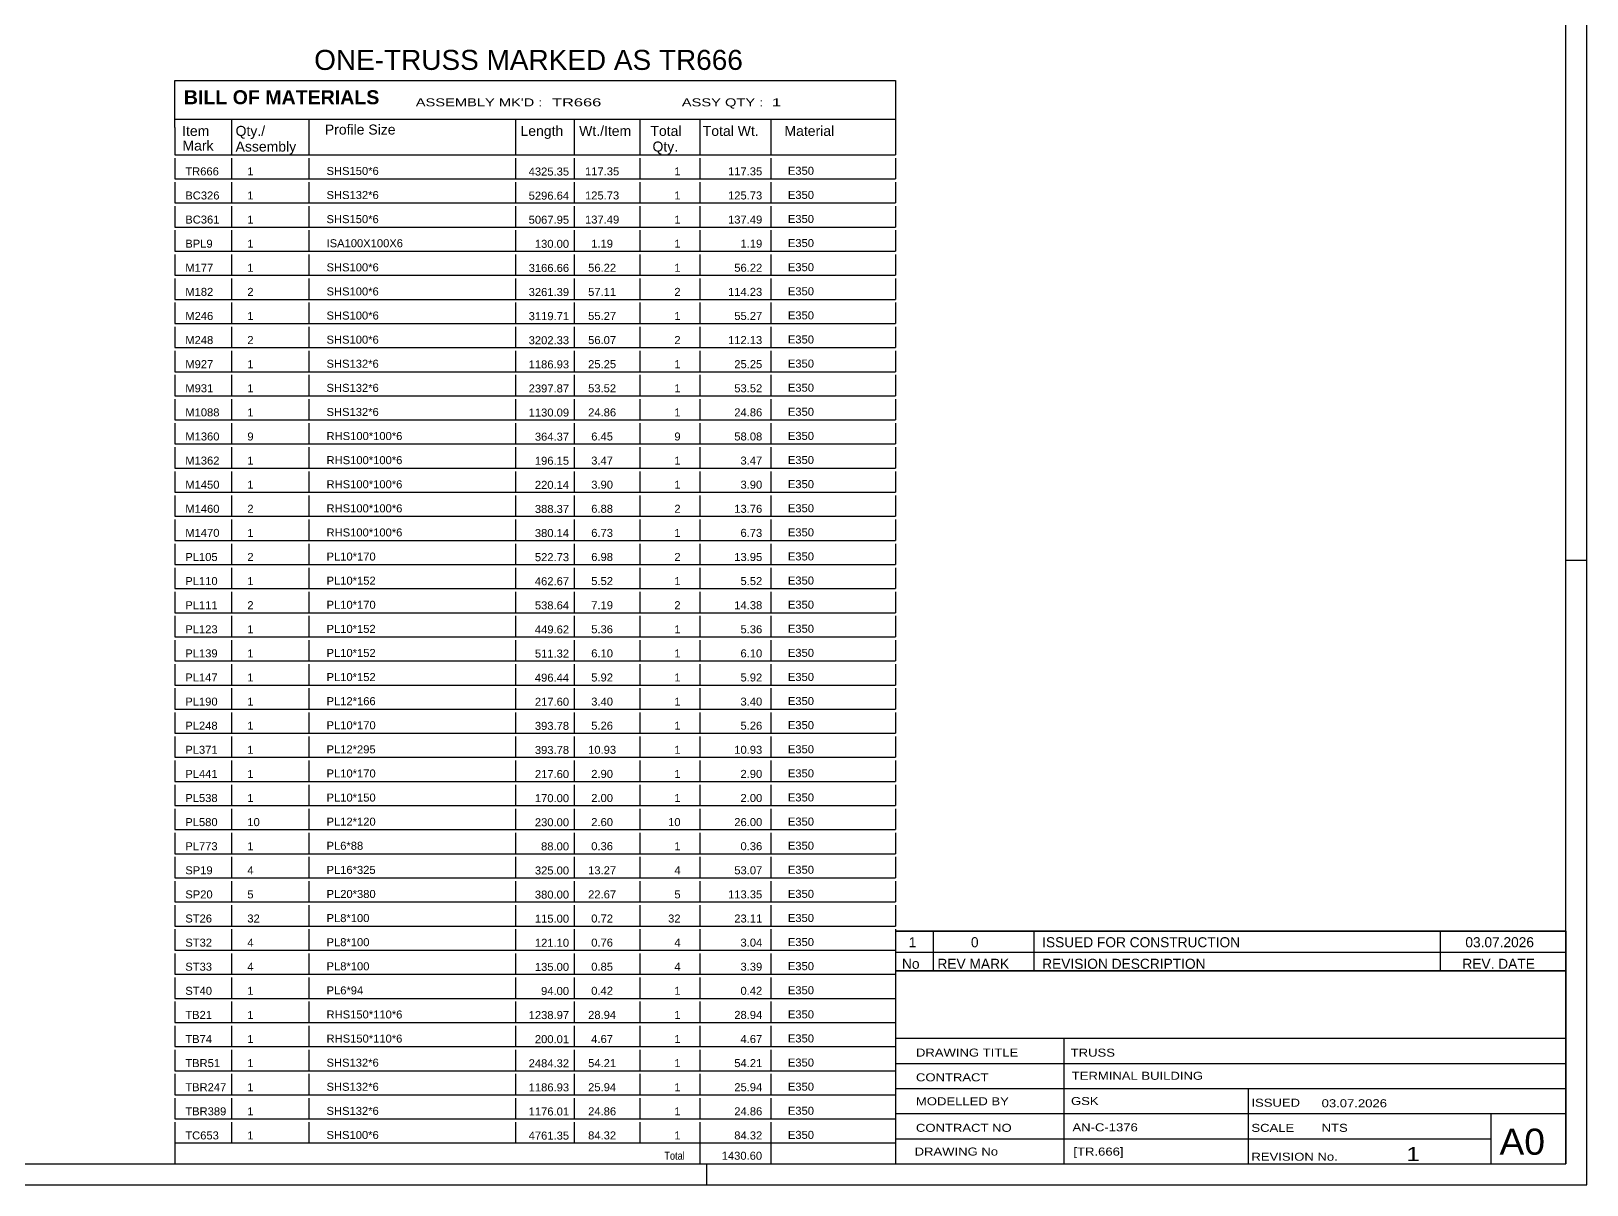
# Model space of a CAD drawing. Header units: millimetres. Extents: x -563 to 626, y -882 to -41.
# Drawn here: x 254.9 to 626.2, y -881.5 to -606.3 of the extents above; entities that cross this region are included whole.
import ezdxf

# ---------------------------------------------------------------- set-up
doc = ezdxf.new("R2010")
doc.units = ezdxf.units.MM
doc.styles.add('Arial', font='ARIAL.TTF', dxfattribs={"height": 0.2})
doc.styles.add('Arial Bold', font='ARIALBD.TTF', dxfattribs={"height": 0.2})
doc.styles.add('Arial Narrow', font='ARIALN.TTF', dxfattribs={"height": 0.2})

# ---------------------------------------------------------------- blocks, each defined once
blk = doc.blocks.new('Unknown-761534688-1134')
at = {"color": 5, "linetype": 'Continuous'}
for p, q in [((626.16, -881.53), (626.16, -40.53)), ((621.16, -876.53), (621.16, -45.53)), ((626.16, -732.53), (621.16, -732.53)), ((-557.84, -876.53), (621.16, -876.53)), ((416.16, -881.53), (416.16, -876.53)), ((-562.84, -881.53), (626.16, -881.53))]:
    blk.add_line(p, q, dxfattribs=at)
blk = doc.blocks.new('Unknown-761534688-26120')
at = {"color": 7, "linetype": 'Continuous'}
for p, q in [((461.16, -820.97), (621.16, -820.97)), ((621.16, -820.97), (461.16, -820.97)), ((461.16, -820.97), (461.16, -825.97)), ((470.16, -820.97), (470.16, -825.97)), ((494.16, -820.97), (494.16, -825.97)), ((591.16, -820.97), (591.16, -825.97)), ((621.16, -820.97), (621.16, -825.97)), ((461.16, -825.97), (621.16, -825.97)), ((461.16, -825.97), (461.16, -830.47)), ((461.16, -825.97), (621.16, -825.97)), ((470.16, -825.97), (470.16, -830.47)), ((494.16, -825.97), (494.16, -830.47)), ((591.16, -825.97), (591.16, -830.47)), ((621.16, -825.97), (621.16, -830.47)), ((621.16, -830.47), (461.16, -830.47))]:
    blk.add_line(p, q, dxfattribs=at)
at = {"color": 7, "linetype": 'Continuous', "style": 'Arial Narrow'}
for s, height, width, p in [('1', 2.39, 1.196471, (464.32, -824.83)), ('0', 2.39, 1.196471, (479.16, -824.83)), ('ISSUED FOR CONSTRUCTION', 2.3861, 1.196471, (496.16, -824.83)), ('03.07.2026', 2.386, 1.196471, (597.16, -824.83)), ('No', 2.386, 1.2, (462.7, -829.97)), ('REV MARK', 2.386, 1.2, (471.16, -829.97)), ('REVISION DESCRIPTION', 2.3861, 1.2, (496.16, -829.97)), ('REV. DATE', 2.386, 1.2, (596.44, -829.97))]:
    blk.add_text(s, height=height, dxfattribs=dict(at, width=width)).set_placement(p)
blk = doc.blocks.new('Unknown-761534688-26121')
at = {"color": 7, "linetype": 'Continuous'}
for p, q in [((461.16, -830.47), (621.16, -830.47)), ((461.16, -830.48), (461.16, -876.53)), ((621.16, -830.48), (621.16, -876.53)), ((461.16, -846.53), (621.16, -846.53)), ((501.3, -846.53), (501.3, -876.53)), ((461.16, -852.53), (621.16, -852.53)), ((461.16, -858.53), (621.16, -858.53)), ((545.3, -858.53), (545.3, -876.53)), ((461.16, -864.53), (621.16, -864.53)), ((603.3, -876.53), (603.3, -864.53)), ((461.16, -870.53), (603.16, -870.53)), ((461.16, -876.53), (621.16, -876.53))]:
    blk.add_line(p, q, dxfattribs=at)
at = {"color": 7, "style": 'Arial Narrow'}
for s, height, width, p in [('DRAWING TITLE', 1.9089, 1.425378, (466.04, -850.92)), ('TRUSS', 1.909, 1.425378, (502.97, -850.94)), ('CONTRACT', 1.909, 1.425378, (466.04, -856.82)), ('TERMINAL BUILDING', 1.9089, 1.425378, (503.22, -856.45)), ('MODELLED BY', 1.9089, 1.425378, (466.04, -862.54)), ('GSK', 1.909, 1.425378, (503.04, -862.48)), ('ISSUED', 1.909, 1.425378, (546.1, -862.88)), ('03.07.2026', 1.909, 1.425378, (562.85, -863.01)), ('CONTRACT NO', 1.9089, 1.425378, (466.04, -868.87)), ('AN-C-1376', 1.909, 1.425378, (503.39, -868.75)), ('SCALE', 1.909, 1.425378, (546.1, -868.88)), ('A0', 6.204, 1.25, (605.3, -874.33)), ('[TR.666]', 1.909, 1.425378, (503.62, -874.54)), ('1', 3.34, 1.5, (583.07, -875.85)), ('DRAWING No', 1.909, 1.425378, (465.72, -874.53)), ('REVISION No.', 1.9089, 1.425378, (546.1, -875.76))]:
    blk.add_text(s, height=height, dxfattribs=dict(at, width=width)).set_placement(p)
at = {"color": 7, "linetype": 'Continuous', "style": 'Arial Narrow', "width": 1.425378}
blk.add_text('NTS', height=1.909, dxfattribs=at).set_placement((562.86, -868.87))
blk = doc.blocks.new('Unknown-761534688-26122')
at = {"color": 7, "linetype": 'Continuous'}
for p, q in [((289.16, -618.02), (461.15, -618.02)), ((289.16, -629.27), (289.16, -618.02)), ((461.16, -618.02), (461.16, -629.27)), ((289.16, -627.27), (461.16, -627.27)), ((302.66, -627.27), (302.66, -635.77)), ((321.16, -627.27), (321.16, -635.77)), ((370.43, -627.27), (370.43, -635.77)), ((384.43, -627.27), (384.43, -635.77)), ((400.16, -627.27), (400.16, -635.77)), ((414.43, -627.27), (414.43, -635.77)), ((431.43, -627.27), (431.43, -635.77)), ((289.16, -629.27), (289.16, -634.27)), ((461.16, -629.27), (461.16, -635.77)), ((289.16, -634.27), (289.16, -635.77)), ((289.16, -635.77), (461.16, -635.77)), ((289.16, -636.54), (289.16, -641.52)), ((302.66, -636.54), (302.66, -641.52)), ((321.16, -636.54), (321.16, -641.52)), ((370.43, -636.54), (370.43, -641.52)), ((384.43, -636.54), (384.43, -641.52)), ((400.16, -636.54), (400.16, -641.52)), ((414.43, -636.54), (414.43, -641.52)), ((431.43, -636.54), (431.43, -641.52)), ((461.16, -636.54), (461.16, -641.52)), ((289.16, -641.52), (461.16, -641.52)), ((289.16, -642.29), (289.16, -647.27)), ((302.66, -642.29), (302.66, -647.27)), ((321.16, -642.29), (321.16, -647.27)), ((370.43, -642.29), (370.43, -647.27)), ((384.43, -642.29), (384.43, -647.27)), ((400.16, -642.29), (400.16, -647.27)), ((414.43, -642.29), (414.43, -647.27)), ((431.43, -642.29), (431.43, -647.27)), ((461.16, -642.29), (461.16, -647.27)), ((289.16, -647.27), (461.16, -647.27)), ((289.16, -648.04), (289.16, -653.02)), ((302.66, -648.04), (302.66, -653.02)), ((321.16, -648.04), (321.16, -653.02)), ((370.43, -648.04), (370.43, -653.02)), ((384.43, -648.04), (384.43, -653.02)), ((400.16, -648.04), (400.16, -653.02)), ((414.43, -648.04), (414.43, -653.02)), ((431.43, -648.04), (431.43, -653.02)), ((461.16, -648.04), (461.16, -653.02)), ((289.16, -653.02), (461.16, -653.02)), ((289.16, -653.79), (289.16, -658.77)), ((302.66, -653.79), (302.66, -658.77)), ((321.16, -653.79), (321.16, -658.77)), ((370.43, -653.79), (370.43, -658.77)), ((384.43, -653.79), (384.43, -658.77)), ((400.16, -653.79), (400.16, -658.77)), ((414.43, -653.79), (414.43, -658.77)), ((431.43, -653.79), (431.43, -658.77)), ((461.16, -653.79), (461.16, -658.77)), ((289.16, -658.77), (461.16, -658.77)), ((289.16, -659.54), (289.16, -664.52)), ((302.66, -659.54), (302.66, -664.52)), ((321.16, -659.54), (321.16, -664.52)), ((370.43, -659.54), (370.43, -664.52)), ((384.43, -659.54), (384.43, -664.52)), ((400.16, -659.54), (400.16, -664.52)), ((414.43, -659.54), (414.43, -664.52)), ((431.43, -659.54), (431.43, -664.52)), ((461.16, -659.54), (461.16, -664.52)), ((289.16, -664.52), (461.16, -664.52)), ((289.16, -665.29), (289.16, -670.27)), ((302.66, -665.29), (302.66, -670.27)), ((321.16, -665.29), (321.16, -670.27)), ((370.43, -665.29), (370.43, -670.27)), ((384.43, -665.29), (384.43, -670.27)), ((400.16, -665.29), (400.16, -670.27)), ((414.43, -665.29), (414.43, -670.27)), ((431.43, -665.29), (431.43, -670.27)), ((461.16, -665.29), (461.16, -670.27)), ((289.16, -670.27), (461.16, -670.27)), ((289.16, -671.04), (289.16, -676.02)), ((302.66, -671.04), (302.66, -676.02)), ((321.16, -671.04), (321.16, -676.02)), ((370.43, -671.04), (370.43, -676.02)), ((384.43, -671.04), (384.43, -676.02)), ((400.16, -671.04), (400.16, -676.02)), ((414.43, -671.04), (414.43, -676.02)), ((431.43, -671.04), (431.43, -676.02)), ((461.16, -671.04), (461.16, -676.02)), ((289.16, -676.02), (461.16, -676.02)), ((289.16, -676.79), (289.16, -681.77)), ((302.66, -676.79), (302.66, -681.77)), ((321.16, -676.79), (321.16, -681.77)), ((370.43, -676.79), (370.43, -681.77)), ((384.43, -676.79), (384.43, -681.77)), ((400.16, -676.79), (400.16, -681.77)), ((414.43, -676.79), (414.43, -681.77)), ((431.43, -676.79), (431.43, -681.77)), ((461.16, -676.79), (461.16, -681.77)), ((289.16, -681.77), (461.16, -681.77)), ((289.16, -682.54), (289.16, -687.52)), ((302.66, -682.54), (302.66, -687.52)), ((321.16, -682.54), (321.16, -687.52)), ((370.43, -682.54), (370.43, -687.52)), ((384.43, -682.54), (384.43, -687.52)), ((400.16, -682.54), (400.16, -687.52)), ((414.43, -682.54), (414.43, -687.52)), ((431.43, -682.54), (431.43, -687.52)), ((461.16, -682.54), (461.16, -687.52)), ((289.16, -687.52), (461.16, -687.52)), ((289.16, -688.29), (289.16, -693.27)), ((302.66, -688.29), (302.66, -693.27)), ((321.16, -688.29), (321.16, -693.27)), ((370.43, -688.29), (370.43, -693.27)), ((384.43, -688.29), (384.43, -693.27)), ((400.16, -688.29), (400.16, -693.27)), ((414.43, -688.29), (414.43, -693.27)), ((431.43, -688.29), (431.43, -693.27)), ((461.16, -688.29), (461.16, -693.27)), ((289.16, -693.27), (461.16, -693.27)), ((289.16, -694.04), (289.16, -699.02)), ((302.66, -694.04), (302.66, -699.02)), ((321.16, -694.04), (321.16, -699.02)), ((370.43, -694.04), (370.43, -699.02)), ((384.43, -694.04), (384.43, -699.02)), ((400.16, -694.04), (400.16, -699.02)), ((414.43, -694.04), (414.43, -699.02)), ((431.43, -694.04), (431.43, -699.02)), ((461.16, -694.04), (461.16, -699.02)), ((289.16, -699.02), (461.16, -699.02)), ((289.16, -699.79), (289.16, -704.77)), ((302.66, -699.79), (302.66, -704.77)), ((321.16, -699.79), (321.16, -704.77)), ((370.43, -699.79), (370.43, -704.77)), ((384.43, -699.79), (384.43, -704.77)), ((400.16, -699.79), (400.16, -704.77)), ((414.43, -699.79), (414.43, -704.77)), ((431.43, -699.79), (431.43, -704.77)), ((461.16, -699.79), (461.16, -704.77)), ((289.16, -704.77), (461.16, -704.77)), ((289.16, -705.54), (289.16, -710.52)), ((302.66, -705.54), (302.66, -710.52)), ((321.16, -705.54), (321.16, -710.52)), ((370.43, -705.54), (370.43, -710.52)), ((384.43, -705.54), (384.43, -710.52)), ((400.16, -705.54), (400.16, -710.52)), ((414.43, -705.54), (414.43, -710.52)), ((431.43, -705.54), (431.43, -710.52)), ((461.16, -705.54), (461.16, -710.52)), ((289.16, -710.52), (461.16, -710.52)), ((289.16, -711.3), (289.16, -716.27)), ((302.66, -711.3), (302.66, -716.27)), ((321.16, -711.3), (321.16, -716.27)), ((370.43, -711.3), (370.43, -716.27)), ((384.43, -711.3), (384.43, -716.27)), ((400.16, -711.3), (400.16, -716.27)), ((414.43, -711.3), (414.43, -716.27)), ((431.43, -711.3), (431.43, -716.27)), ((461.16, -711.3), (461.16, -716.27)), ((289.16, -716.27), (461.16, -716.27)), ((289.16, -717.05), (289.16, -722.02)), ((302.66, -717.05), (302.66, -722.02)), ((321.16, -717.05), (321.16, -722.02)), ((370.43, -717.05), (370.43, -722.02)), ((384.43, -717.05), (384.43, -722.02)), ((400.16, -717.05), (400.16, -722.02)), ((414.43, -717.05), (414.43, -722.02)), ((431.43, -717.05), (431.43, -722.02)), ((461.16, -717.05), (461.16, -722.02)), ((289.16, -722.02), (461.16, -722.02)), ((289.16, -722.8), (289.16, -727.77)), ((302.66, -722.8), (302.66, -727.77)), ((321.16, -722.8), (321.16, -727.77)), ((370.43, -722.8), (370.43, -727.77)), ((384.43, -722.8), (384.43, -727.77)), ((400.16, -722.8), (400.16, -727.77)), ((414.43, -722.8), (414.43, -727.77)), ((431.43, -722.8), (431.43, -727.77)), ((461.16, -722.8), (461.16, -727.77)), ((289.16, -727.77), (461.16, -727.77)), ((289.16, -728.55), (289.16, -733.52)), ((302.66, -728.55), (302.66, -733.52)), ((321.16, -728.55), (321.16, -733.52)), ((370.43, -728.55), (370.43, -733.52)), ((384.43, -728.55), (384.43, -733.52)), ((400.16, -728.55), (400.16, -733.52)), ((414.43, -728.55), (414.43, -733.52)), ((431.43, -728.55), (431.43, -733.52)), ((461.16, -728.55), (461.16, -733.52)), ((289.16, -733.52), (461.16, -733.52)), ((289.16, -734.3), (289.16, -739.27)), ((302.66, -734.3), (302.66, -739.27)), ((321.16, -734.3), (321.16, -739.27)), ((370.43, -734.3), (370.43, -739.27)), ((384.43, -734.3), (384.43, -739.27)), ((400.16, -734.3), (400.16, -739.27)), ((414.43, -734.3), (414.43, -739.27)), ((431.43, -734.3), (431.43, -739.27)), ((461.16, -734.3), (461.16, -739.27)), ((289.16, -739.27), (461.16, -739.27)), ((289.16, -740.05), (289.16, -745.02)), ((302.66, -740.05), (302.66, -745.02)), ((321.16, -740.05), (321.16, -745.02)), ((370.43, -740.05), (370.43, -745.02)), ((384.43, -740.05), (384.43, -745.02)), ((400.16, -740.05), (400.16, -745.02)), ((414.43, -740.05), (414.43, -745.02)), ((431.43, -740.05), (431.43, -745.02)), ((461.16, -740.05), (461.16, -745.02)), ((289.16, -745.02), (461.16, -745.02)), ((289.16, -745.8), (289.16, -750.77)), ((302.66, -745.8), (302.66, -750.77)), ((321.16, -745.8), (321.16, -750.77)), ((370.43, -745.8), (370.43, -750.77)), ((384.43, -745.8), (384.43, -750.77)), ((400.16, -745.8), (400.16, -750.77)), ((414.43, -745.8), (414.43, -750.77)), ((431.43, -745.8), (431.43, -750.77)), ((461.16, -745.8), (461.16, -750.77)), ((289.16, -750.77), (461.16, -750.77)), ((289.16, -751.55), (289.16, -756.52)), ((302.66, -751.55), (302.66, -756.52)), ((321.16, -751.55), (321.16, -756.52)), ((370.43, -751.55), (370.43, -756.52)), ((384.43, -751.55), (384.43, -756.52)), ((400.16, -751.55), (400.16, -756.52)), ((414.43, -751.55), (414.43, -756.52)), ((431.43, -751.55), (431.43, -756.52)), ((461.16, -751.55), (461.16, -756.52)), ((289.16, -756.52), (461.16, -756.52)), ((289.16, -757.3), (289.16, -762.27)), ((302.66, -757.3), (302.66, -762.27)), ((321.16, -757.3), (321.16, -762.27)), ((370.43, -757.3), (370.43, -762.27)), ((384.43, -757.3), (384.43, -762.27)), ((400.16, -757.3), (400.16, -762.27)), ((414.43, -757.3), (414.43, -762.27)), ((431.43, -757.3), (431.43, -762.27)), ((461.16, -757.3), (461.16, -762.27)), ((289.16, -762.27), (461.16, -762.27)), ((289.16, -763.05), (289.16, -768.02)), ((302.66, -763.05), (302.66, -768.02)), ((321.16, -763.05), (321.16, -768.02)), ((370.43, -763.05), (370.43, -768.02)), ((384.43, -763.05), (384.43, -768.02)), ((400.16, -763.05), (400.16, -768.02)), ((414.43, -763.05), (414.43, -768.02)), ((431.43, -763.05), (431.43, -768.02)), ((461.16, -763.05), (461.16, -768.02)), ((289.16, -768.02), (461.16, -768.02)), ((289.16, -768.8), (289.16, -773.77)), ((302.66, -768.8), (302.66, -773.77)), ((321.16, -768.8), (321.16, -773.77)), ((370.43, -768.8), (370.43, -773.77)), ((384.43, -768.8), (384.43, -773.77)), ((400.16, -768.8), (400.16, -773.77)), ((414.43, -768.8), (414.43, -773.77)), ((431.43, -768.8), (431.43, -773.77)), ((461.16, -768.8), (461.16, -773.77)), ((289.16, -773.77), (461.16, -773.77)), ((289.16, -774.55), (289.16, -779.52)), ((302.66, -774.55), (302.66, -779.52)), ((321.16, -774.55), (321.16, -779.52)), ((370.43, -774.55), (370.43, -779.52)), ((384.43, -774.55), (384.43, -779.52)), ((400.16, -774.55), (400.16, -779.52)), ((414.43, -774.55), (414.43, -779.52)), ((431.43, -774.55), (431.43, -779.52)), ((461.16, -774.55), (461.16, -779.52)), ((289.16, -779.52), (461.16, -779.52)), ((289.16, -780.3), (289.16, -785.27)), ((302.66, -780.3), (302.66, -785.27)), ((321.16, -780.3), (321.16, -785.27)), ((370.43, -780.3), (370.43, -785.27)), ((384.43, -780.3), (384.43, -785.27)), ((400.16, -780.3), (400.16, -785.27)), ((414.43, -780.3), (414.43, -785.27)), ((431.43, -780.3), (431.43, -785.27)), ((461.16, -780.3), (461.16, -785.27)), ((289.16, -785.27), (461.16, -785.27)), ((289.16, -786.05), (289.16, -791.02)), ((302.66, -786.05), (302.66, -791.02)), ((321.16, -786.05), (321.16, -791.02)), ((370.43, -786.05), (370.43, -791.02)), ((384.43, -786.05), (384.43, -791.02)), ((400.16, -786.05), (400.16, -791.02)), ((414.43, -786.05), (414.43, -791.02)), ((431.43, -786.05), (431.43, -791.02)), ((461.16, -786.05), (461.16, -791.02)), ((289.16, -791.02), (461.16, -791.02)), ((289.16, -791.8), (289.16, -796.77)), ((302.66, -791.8), (302.66, -796.77)), ((321.16, -791.8), (321.16, -796.77)), ((370.43, -791.8), (370.43, -796.77)), ((384.43, -791.8), (384.43, -796.77)), ((400.16, -791.8), (400.16, -796.77)), ((414.43, -791.8), (414.43, -796.77)), ((431.43, -791.8), (431.43, -796.77)), ((461.16, -791.8), (461.16, -796.77)), ((289.16, -796.77), (461.16, -796.77)), ((289.16, -797.55), (289.16, -802.52)), ((302.66, -797.55), (302.66, -802.52)), ((321.16, -797.55), (321.16, -802.52)), ((370.43, -797.55), (370.43, -802.52)), ((384.43, -797.55), (384.43, -802.52)), ((400.16, -797.55), (400.16, -802.52)), ((414.43, -797.55), (414.43, -802.52)), ((431.43, -797.55), (431.43, -802.52)), ((461.16, -797.55), (461.16, -802.52)), ((289.16, -802.52), (461.16, -802.52)), ((289.16, -803.3), (289.16, -808.27)), ((302.66, -803.3), (302.66, -808.27)), ((321.16, -803.3), (321.16, -808.27)), ((370.43, -803.3), (370.43, -808.27)), ((384.43, -803.3), (384.43, -808.27)), ((400.16, -803.3), (400.16, -808.27)), ((414.43, -803.3), (414.43, -808.27)), ((431.43, -803.3), (431.43, -808.27)), ((461.16, -803.3), (461.16, -808.27)), ((289.16, -808.27), (461.16, -808.27)), ((289.16, -809.05), (289.16, -814.03)), ((302.66, -809.05), (302.66, -814.03)), ((321.16, -809.05), (321.16, -814.03)), ((370.43, -809.05), (370.43, -814.03)), ((384.43, -809.05), (384.43, -814.03)), ((400.16, -809.05), (400.16, -814.03)), ((414.43, -809.05), (414.43, -814.03)), ((431.43, -809.05), (431.43, -814.03)), ((461.16, -809.05), (461.16, -814.03)), ((289.16, -814.03), (461.16, -814.03)), ((289.16, -814.8), (289.16, -819.78)), ((302.66, -814.8), (302.66, -819.78)), ((321.16, -814.8), (321.16, -819.78)), ((370.43, -814.8), (370.43, -819.78)), ((384.43, -814.8), (384.43, -819.78)), ((400.16, -814.8), (400.16, -819.78)), ((414.43, -814.8), (414.43, -819.78)), ((431.43, -814.8), (431.43, -819.78)), ((461.16, -814.8), (461.16, -819.78)), ((289.16, -819.78), (461.16, -819.78)), ((289.16, -820.55), (289.16, -825.53)), ((302.66, -820.55), (302.66, -825.53)), ((321.16, -820.55), (321.16, -825.53)), ((370.43, -820.55), (370.43, -825.53)), ((384.43, -820.55), (384.43, -825.53)), ((400.16, -820.55), (400.16, -825.53)), ((414.43, -820.55), (414.43, -825.53)), ((431.43, -820.55), (431.43, -825.53)), ((461.16, -820.55), (461.16, -825.53)), ((289.16, -825.53), (461.16, -825.53)), ((289.16, -826.3), (289.16, -831.28)), ((302.66, -826.3), (302.66, -831.28)), ((321.16, -826.3), (321.16, -831.28)), ((370.43, -826.3), (370.43, -831.28)), ((384.43, -826.3), (384.43, -831.28)), ((400.16, -826.3), (400.16, -831.28)), ((414.43, -826.3), (414.43, -831.28)), ((431.43, -826.3), (431.43, -831.28)), ((461.16, -826.3), (461.16, -831.28)), ((289.16, -831.28), (461.16, -831.28)), ((289.16, -832.05), (289.16, -837.03)), ((302.66, -832.05), (302.66, -837.03)), ((321.16, -832.05), (321.16, -837.03)), ((370.43, -832.05), (370.43, -837.03)), ((384.43, -832.05), (384.43, -837.03)), ((400.16, -832.05), (400.16, -837.03)), ((414.43, -832.05), (414.43, -837.03)), ((431.43, -832.05), (431.43, -837.03)), ((461.16, -832.05), (461.16, -837.03)), ((289.16, -837.03), (461.16, -837.03)), ((289.16, -837.8), (289.16, -842.78)), ((302.66, -837.8), (302.66, -842.78)), ((321.16, -837.8), (321.16, -842.78)), ((370.43, -837.8), (370.43, -842.78)), ((384.43, -837.8), (384.43, -842.78)), ((400.16, -837.8), (400.16, -842.78)), ((414.43, -837.8), (414.43, -842.78)), ((431.43, -837.8), (431.43, -842.78)), ((461.16, -837.8), (461.16, -842.78)), ((289.16, -842.78), (461.16, -842.78)), ((289.16, -843.55), (289.16, -848.53)), ((302.66, -843.55), (302.66, -848.53)), ((321.16, -843.55), (321.16, -848.53)), ((370.43, -843.55), (370.43, -848.53)), ((384.43, -843.55), (384.43, -848.53)), ((400.16, -843.55), (400.16, -848.53)), ((414.43, -843.55), (414.43, -848.53)), ((431.43, -843.55), (431.43, -848.53)), ((461.16, -843.55), (461.16, -848.53)), ((289.16, -848.53), (461.16, -848.53)), ((289.16, -849.3), (289.16, -854.28)), ((302.66, -849.3), (302.66, -854.28)), ((321.16, -849.3), (321.16, -854.28)), ((370.43, -849.3), (370.43, -854.28)), ((384.43, -849.3), (384.43, -854.28)), ((400.16, -849.3), (400.16, -854.28)), ((414.43, -849.3), (414.43, -854.28)), ((431.43, -849.3), (431.43, -854.28)), ((461.16, -849.3), (461.16, -854.28)), ((289.16, -854.28), (461.16, -854.28)), ((289.16, -855.05), (289.16, -860.03)), ((302.66, -855.05), (302.66, -860.03)), ((321.16, -855.05), (321.16, -860.03)), ((370.43, -855.05), (370.43, -860.03)), ((384.43, -855.05), (384.43, -860.03)), ((400.16, -855.05), (400.16, -860.03)), ((414.43, -855.05), (414.43, -860.03)), ((431.43, -855.05), (431.43, -860.03)), ((461.16, -855.05), (461.16, -860.03)), ((289.16, -860.03), (461.16, -860.03)), ((289.16, -860.8), (289.16, -865.78)), ((302.66, -860.8), (302.66, -865.78)), ((321.16, -860.8), (321.16, -865.78)), ((370.43, -860.8), (370.43, -865.78)), ((384.43, -860.8), (384.43, -865.78)), ((400.16, -860.8), (400.16, -865.78)), ((414.43, -860.8), (414.43, -865.78)), ((431.43, -860.8), (431.43, -865.78)), ((461.16, -860.8), (461.16, -865.78)), ((289.16, -865.78), (461.16, -865.78)), ((289.16, -866.55), (289.16, -871.53)), ((302.66, -866.55), (302.66, -871.53)), ((321.16, -866.55), (321.16, -871.53)), ((370.43, -866.55), (370.43, -871.53)), ((384.43, -866.55), (384.43, -871.53)), ((400.16, -866.55), (400.16, -871.53)), ((414.43, -866.55), (414.43, -871.53)), ((431.43, -866.55), (431.43, -871.53)), ((461.16, -866.55), (461.16, -871.53)), ((289.16, -871.53), (461.16, -871.53)), ((289.16, -871.53), (461.16, -871.53)), ((289.16, -871.53), (289.16, -876.53)), ((414.43, -871.53), (414.43, -876.53)), ((431.43, -871.53), (431.43, -876.53)), ((461.16, -871.53), (461.16, -876.53)), ((289.16, -876.53), (461.16, -876.53))]:
    blk.add_line(p, q, dxfattribs=at)
at = {"color": 7}
for s, height, style, p in [('BILL OF MATERIALS', 3.3405, 'Arial Bold', (291.31, -623.71)), ('Profile Size', 2.3877, 'Arial', (324.97, -630.94)), ('Mark', 2.388, 'Arial', (290.99, -634.77))]:
    blk.add_text(s, height=height, dxfattribs=dict(at, style=style)).set_placement(p)
at = {"color": 7, "linetype": 'Continuous', "style": 'Arial Narrow'}
for s, height, width, p in [("ASSEMBLY MK'D :", 1.9089, 1.6, (346.66, -624.22)), ('TR666', 1.909, 1.794707, (379.16, -624.22)), ('ASSY QTY :', 1.909, 1.6, (410.16, -624.22)), ('1', 1.91, 1.794707, (431.66, -624.22))]:
    blk.add_text(s, height=height, dxfattribs=dict(at, width=width)).set_placement(p)
at = {"color": 7, "linetype": 'Continuous'}
for s, height, style, p in [('Item', 2.388, 'Arial', (290.9, -631.27)), ('Qty./', 2.388, 'Arial', (303.66, -631.27)), ('Length', 2.388, 'Arial', (371.66, -631.27)), ('Wt./Item', 2.388, 'Arial', (385.66, -631.27)), ('Total', 2.388, 'Arial', (402.66, -631.27)), ('Total Wt.', 2.388, 'Arial', (415.16, -631.27)), ('Material', 2.388, 'Arial', (434.66, -631.27)), ('Assembly', 2.388, 'Arial', (303.66, -635)), ('Qty.', 2.388, 'Arial', (403.16, -635)), ('E350', 1.91, 'Arial', (435.47, -640.54)), ('TR666', 1.91, 'Arial', (291.66, -640.68)), ('1', 1.91, 'Arial', (306.47, -640.68)), ('SHS150*6', 1.91, 'Arial', (325.37, -640.58)), ('4325.35', 1.91, 'Arial', (373.61, -640.72)), ('117.35', 1.91, 'Arial', (387.06, -640.68)), ('1', 1.91, 'Arial', (408.38, -640.68)), ('117.35', 1.91, 'Arial', (421.19, -640.68)), ('BC326', 1.91, 'Arial', (291.66, -646.43)), ('1', 1.91, 'Arial', (306.47, -646.43)), ('SHS132*6', 1.91, 'Arial', (325.37, -646.33)), ('5296.64', 1.91, 'Arial', (373.61, -646.47)), ('125.73', 1.91, 'Arial', (387.06, -646.43)), ('1', 1.91, 'Arial', (408.38, -646.43)), ('125.73', 1.91, 'Arial', (421.19, -646.43)), ('E350', 1.91, 'Arial', (435.47, -646.29)), ('BC361', 1.91, 'Arial', (291.66, -652.18)), ('1', 1.91, 'Arial', (306.47, -652.18)), ('SHS150*6', 1.91, 'Arial', (325.37, -652.08)), ('5067.95', 1.91, 'Arial', (373.61, -652.22)), ('137.49', 1.91, 'Arial', (387.06, -652.18)), ('1', 1.91, 'Arial', (408.38, -652.18)), ('137.49', 1.91, 'Arial', (421.19, -652.18)), ('E350', 1.91, 'Arial', (435.47, -652.04)), ('BPL9', 1.91, 'Arial', (291.66, -657.93)), ('1', 1.91, 'Arial', (306.47, -657.93)), ('ISA100X100X6', 1.9102, 'Arial', (325.37, -657.83)), ('130.00', 1.91, 'Arial', (375.09, -657.97)), ('1.19', 1.91, 'Arial', (388.54, -657.93)), ('1', 1.91, 'Arial', (408.38, -657.93)), ('1.19', 1.91, 'Arial', (424.16, -657.93)), ('E350', 1.91, 'Arial', (435.47, -657.79)), ('M177', 1.91, 'Arial', (291.66, -663.68)), ('1', 1.91, 'Arial', (306.47, -663.68)), ('SHS100*6', 1.91, 'Arial', (325.37, -663.58)), ('3166.66', 1.91, 'Arial', (373.61, -663.72)), ('56.22', 1.91, 'Arial', (387.8, -663.68)), ('1', 1.91, 'Arial', (408.38, -663.68)), ('56.22', 1.91, 'Arial', (422.68, -663.68)), ('E350', 1.91, 'Arial', (435.47, -663.54)), ('M182', 1.91, 'Arial', (291.66, -669.43)), ('2', 1.91, 'Arial', (306.47, -669.43)), ('SHS100*6', 1.91, 'Arial', (325.37, -669.33)), ('3261.39', 1.91, 'Arial', (373.61, -669.47)), ('57.11', 1.91, 'Arial', (387.8, -669.43)), ('2', 1.91, 'Arial', (408.38, -669.43)), ('114.23', 1.91, 'Arial', (421.19, -669.43)), ('E350', 1.91, 'Arial', (435.47, -669.29)), ('M246', 1.91, 'Arial', (291.66, -675.18)), ('1', 1.91, 'Arial', (306.47, -675.18)), ('SHS100*6', 1.91, 'Arial', (325.37, -675.08)), ('3119.71', 1.91, 'Arial', (373.61, -675.22)), ('55.27', 1.91, 'Arial', (387.8, -675.18)), ('1', 1.91, 'Arial', (408.38, -675.18)), ('55.27', 1.91, 'Arial', (422.68, -675.18)), ('E350', 1.91, 'Arial', (435.47, -675.04)), ('M248', 1.91, 'Arial', (291.66, -680.93)), ('2', 1.91, 'Arial', (306.47, -680.93)), ('SHS100*6', 1.91, 'Arial', (325.37, -680.83)), ('3202.33', 1.91, 'Arial', (373.61, -680.97)), ('56.07', 1.91, 'Arial', (387.8, -680.93)), ('2', 1.91, 'Arial', (408.38, -680.93)), ('112.13', 1.91, 'Arial', (421.19, -680.93)), ('E350', 1.91, 'Arial', (435.47, -680.79)), ('M927', 1.91, 'Arial', (291.66, -686.68)), ('1', 1.91, 'Arial', (306.47, -686.68)), ('SHS132*6', 1.91, 'Arial', (325.37, -686.58)), ('1186.93', 1.91, 'Arial', (373.61, -686.72)), ('25.25', 1.91, 'Arial', (387.8, -686.68)), ('1', 1.91, 'Arial', (408.38, -686.68)), ('25.25', 1.91, 'Arial', (422.68, -686.68)), ('E350', 1.91, 'Arial', (435.47, -686.54)), ('M931', 1.91, 'Arial', (291.66, -692.43)), ('1', 1.91, 'Arial', (306.47, -692.43)), ('SHS132*6', 1.91, 'Arial', (325.37, -692.33)), ('2397.87', 1.91, 'Arial', (373.61, -692.47)), ('53.52', 1.91, 'Arial', (387.8, -692.43)), ('1', 1.91, 'Arial', (408.38, -692.43)), ('53.52', 1.91, 'Arial', (422.68, -692.43)), ('E350', 1.91, 'Arial', (435.47, -692.29)), ('M1088', 1.91, 'Arial', (291.66, -698.18)), ('1', 1.91, 'Arial', (306.47, -698.18)), ('SHS132*6', 1.91, 'Arial', (325.37, -698.08)), ('1130.09', 1.91, 'Arial', (373.61, -698.22)), ('24.86', 1.91, 'Arial', (387.8, -698.18)), ('1', 1.91, 'Arial', (408.38, -698.18)), ('24.86', 1.91, 'Arial', (422.68, -698.18)), ('E350', 1.91, 'Arial', (435.47, -698.04)), ('M1360', 1.91, 'Arial', (291.66, -703.93)), ('9', 1.91, 'Arial', (306.47, -703.93)), ('RHS100*100*6', 1.9102, 'Arial', (325.37, -703.83)), ('364.37', 1.91, 'Arial', (375.09, -703.97)), ('6.45', 1.91, 'Arial', (388.54, -703.93)), ('9', 1.91, 'Arial', (408.38, -703.93)), ('58.08', 1.91, 'Arial', (422.68, -703.93)), ('E350', 1.91, 'Arial', (435.47, -703.79)), ('M1362', 1.91, 'Arial', (291.66, -709.68)), ('1', 1.91, 'Arial', (306.47, -709.68)), ('RHS100*100*6', 1.9102, 'Arial', (325.37, -709.58)), ('196.15', 1.91, 'Arial', (375.09, -709.72)), ('3.47', 1.91, 'Arial', (388.54, -709.68)), ('1', 1.91, 'Arial', (408.38, -709.68)), ('3.47', 1.91, 'Arial', (424.16, -709.68)), ('E350', 1.91, 'Arial', (435.47, -709.54)), ('M1450', 1.91, 'Arial', (291.66, -715.43)), ('1', 1.91, 'Arial', (306.47, -715.43)), ('RHS100*100*6', 1.9102, 'Arial', (325.37, -715.33)), ('220.14', 1.91, 'Arial', (375.09, -715.47)), ('3.90', 1.91, 'Arial', (388.54, -715.43)), ('1', 1.91, 'Arial', (408.38, -715.43)), ('3.90', 1.91, 'Arial', (424.16, -715.43)), ('E350', 1.91, 'Arial', (435.47, -715.3)), ('M1460', 1.91, 'Arial', (291.66, -721.18)), ('2', 1.91, 'Arial', (306.47, -721.18)), ('RHS100*100*6', 1.9102, 'Arial', (325.37, -721.08)), ('388.37', 1.91, 'Arial', (375.09, -721.22)), ('6.88', 1.91, 'Arial', (388.54, -721.18)), ('2', 1.91, 'Arial', (408.38, -721.18)), ('13.76', 1.91, 'Arial', (422.68, -721.18)), ('E350', 1.91, 'Arial', (435.47, -721.05)), ('M1470', 1.91, 'Arial', (291.66, -726.93)), ('1', 1.91, 'Arial', (306.47, -726.93)), ('RHS100*100*6', 1.9102, 'Arial', (325.37, -726.83)), ('380.14', 1.91, 'Arial', (375.09, -726.97)), ('6.73', 1.91, 'Arial', (388.54, -726.93)), ('1', 1.91, 'Arial', (408.38, -726.93)), ('6.73', 1.91, 'Arial', (424.16, -726.93)), ('E350', 1.91, 'Arial', (435.47, -726.8)), ('PL105', 1.91, 'Arial', (291.66, -732.68)), ('2', 1.91, 'Arial', (306.47, -732.68)), ('PL10*170', 1.91, 'Arial', (325.37, -732.58)), ('522.73', 1.91, 'Arial', (375.09, -732.72)), ('6.98', 1.91, 'Arial', (388.54, -732.68)), ('2', 1.91, 'Arial', (408.38, -732.68)), ('13.95', 1.91, 'Arial', (422.68, -732.68)), ('E350', 1.91, 'Arial', (435.47, -732.55)), ('PL110', 1.91, 'Arial', (291.66, -738.43)), ('1', 1.91, 'Arial', (306.47, -738.43)), ('PL10*152', 1.91, 'Arial', (325.37, -738.33)), ('462.67', 1.91, 'Arial', (375.09, -738.47)), ('5.52', 1.91, 'Arial', (388.54, -738.43)), ('1', 1.91, 'Arial', (408.38, -738.43)), ('5.52', 1.91, 'Arial', (424.16, -738.43)), ('E350', 1.91, 'Arial', (435.47, -738.3)), ('PL111', 1.91, 'Arial', (291.66, -744.18)), ('2', 1.91, 'Arial', (306.47, -744.18)), ('PL10*170', 1.91, 'Arial', (325.37, -744.08)), ('538.64', 1.91, 'Arial', (375.09, -744.22)), ('7.19', 1.91, 'Arial', (388.54, -744.18)), ('2', 1.91, 'Arial', (408.38, -744.18)), ('14.38', 1.91, 'Arial', (422.68, -744.18)), ('E350', 1.91, 'Arial', (435.47, -744.05)), ('PL123', 1.91, 'Arial', (291.66, -749.93)), ('1', 1.91, 'Arial', (306.47, -749.93)), ('PL10*152', 1.91, 'Arial', (325.37, -749.83)), ('449.62', 1.91, 'Arial', (375.09, -749.97)), ('5.36', 1.91, 'Arial', (388.54, -749.93)), ('1', 1.91, 'Arial', (408.38, -749.93)), ('5.36', 1.91, 'Arial', (424.16, -749.93)), ('E350', 1.91, 'Arial', (435.47, -749.8)), ('PL10*152', 1.91, 'Arial', (325.37, -755.58)), ('E350', 1.91, 'Arial', (435.47, -755.55)), ('PL139', 1.91, 'Arial', (291.66, -755.68)), ('1', 1.91, 'Arial', (306.47, -755.68)), ('511.32', 1.91, 'Arial', (375.09, -755.72)), ('6.10', 1.91, 'Arial', (388.54, -755.68)), ('1', 1.91, 'Arial', (408.38, -755.68)), ('6.10', 1.91, 'Arial', (424.16, -755.68)), ('PL147', 1.91, 'Arial', (291.66, -761.43)), ('1', 1.91, 'Arial', (306.47, -761.43)), ('PL10*152', 1.91, 'Arial', (325.37, -761.33)), ('496.44', 1.91, 'Arial', (375.09, -761.47)), ('5.92', 1.91, 'Arial', (388.54, -761.43)), ('1', 1.91, 'Arial', (408.38, -761.43)), ('5.92', 1.91, 'Arial', (424.16, -761.43)), ('E350', 1.91, 'Arial', (435.47, -761.3)), ('PL190', 1.91, 'Arial', (291.66, -767.18)), ('1', 1.91, 'Arial', (306.47, -767.18)), ('PL12*166', 1.91, 'Arial', (325.37, -767.08)), ('217.60', 1.91, 'Arial', (375.09, -767.22)), ('3.40', 1.91, 'Arial', (388.54, -767.18)), ('1', 1.91, 'Arial', (408.38, -767.18)), ('3.40', 1.91, 'Arial', (424.16, -767.18)), ('E350', 1.91, 'Arial', (435.47, -767.05)), ('PL248', 1.91, 'Arial', (291.66, -772.93)), ('1', 1.91, 'Arial', (306.47, -772.93)), ('PL10*170', 1.91, 'Arial', (325.37, -772.83)), ('393.78', 1.91, 'Arial', (375.09, -772.97)), ('5.26', 1.91, 'Arial', (388.54, -772.93)), ('1', 1.91, 'Arial', (408.38, -772.93)), ('5.26', 1.91, 'Arial', (424.16, -772.93)), ('E350', 1.91, 'Arial', (435.47, -772.8)), ('PL371', 1.91, 'Arial', (291.66, -778.68)), ('1', 1.91, 'Arial', (306.47, -778.68)), ('PL12*295', 1.91, 'Arial', (325.37, -778.58)), ('393.78', 1.91, 'Arial', (375.09, -778.72)), ('10.93', 1.91, 'Arial', (387.8, -778.68)), ('1', 1.91, 'Arial', (408.38, -778.68)), ('10.93', 1.91, 'Arial', (422.68, -778.68)), ('E350', 1.91, 'Arial', (435.47, -778.55)), ('PL441', 1.91, 'Arial', (291.66, -784.43)), ('1', 1.91, 'Arial', (306.47, -784.43)), ('PL10*170', 1.91, 'Arial', (325.37, -784.33)), ('217.60', 1.91, 'Arial', (375.09, -784.47)), ('2.90', 1.91, 'Arial', (388.54, -784.43)), ('1', 1.91, 'Arial', (408.38, -784.43)), ('2.90', 1.91, 'Arial', (424.16, -784.43)), ('E350', 1.91, 'Arial', (435.47, -784.3)), ('PL538', 1.91, 'Arial', (291.66, -790.18)), ('1', 1.91, 'Arial', (306.47, -790.18)), ('PL10*150', 1.91, 'Arial', (325.37, -790.08)), ('170.00', 1.91, 'Arial', (375.09, -790.22)), ('2.00', 1.91, 'Arial', (388.54, -790.18)), ('1', 1.91, 'Arial', (408.38, -790.18)), ('2.00', 1.91, 'Arial', (424.16, -790.18)), ('E350', 1.91, 'Arial', (435.47, -790.05)), ('PL580', 1.91, 'Arial', (291.66, -795.93)), ('10', 1.91, 'Arial', (306.47, -795.93)), ('PL12*120', 1.91, 'Arial', (325.37, -795.83)), ('230.00', 1.91, 'Arial', (375.09, -795.97)), ('2.60', 1.91, 'Arial', (388.54, -795.93)), ('10', 1.91, 'Arial', (406.89, -795.93)), ('26.00', 1.91, 'Arial', (422.68, -795.93)), ('E350', 1.91, 'Arial', (435.47, -795.8)), ('PL773', 1.91, 'Arial', (291.66, -801.68)), ('1', 1.91, 'Arial', (306.47, -801.68)), ('PL6*88', 1.91, 'Arial', (325.37, -801.58)), ('88.00', 1.91, 'Arial', (376.57, -801.72)), ('0.36', 1.91, 'Arial', (388.54, -801.68)), ('1', 1.91, 'Arial', (408.38, -801.68)), ('0.36', 1.91, 'Arial', (424.16, -801.68)), ('E350', 1.91, 'Arial', (435.47, -801.55)), ('SP19', 1.91, 'Arial', (291.66, -807.43)), ('4', 1.91, 'Arial', (306.47, -807.43)), ('PL16*325', 1.91, 'Arial', (325.37, -807.33)), ('325.00', 1.91, 'Arial', (375.09, -807.47)), ('13.27', 1.91, 'Arial', (387.8, -807.43)), ('4', 1.91, 'Arial', (408.38, -807.43)), ('53.07', 1.91, 'Arial', (422.68, -807.43)), ('E350', 1.91, 'Arial', (435.47, -807.3)), ('SP20', 1.91, 'Arial', (291.66, -813.18)), ('5', 1.91, 'Arial', (306.47, -813.18)), ('PL20*380', 1.91, 'Arial', (325.37, -813.08)), ('380.00', 1.91, 'Arial', (375.09, -813.22)), ('22.67', 1.91, 'Arial', (387.8, -813.18)), ('5', 1.91, 'Arial', (408.38, -813.18)), ('113.35', 1.91, 'Arial', (421.19, -813.18)), ('E350', 1.91, 'Arial', (435.47, -813.05)), ('ST26', 1.91, 'Arial', (291.66, -818.93)), ('32', 1.91, 'Arial', (306.47, -818.93)), ('PL8*100', 1.91, 'Arial', (325.37, -818.83)), ('115.00', 1.91, 'Arial', (375.09, -818.97)), ('0.72', 1.91, 'Arial', (388.54, -818.93)), ('32', 1.91, 'Arial', (406.89, -818.93)), ('23.11', 1.91, 'Arial', (422.68, -818.93)), ('E350', 1.91, 'Arial', (435.47, -818.8)), ('ST32', 1.91, 'Arial', (291.66, -824.68)), ('4', 1.91, 'Arial', (306.47, -824.68)), ('PL8*100', 1.91, 'Arial', (325.37, -824.58)), ('121.10', 1.91, 'Arial', (375.09, -824.72)), ('0.76', 1.91, 'Arial', (388.54, -824.68)), ('4', 1.91, 'Arial', (408.38, -824.68)), ('3.04', 1.91, 'Arial', (424.16, -824.68)), ('E350', 1.91, 'Arial', (435.47, -824.55)), ('ST33', 1.91, 'Arial', (291.66, -830.43)), ('4', 1.91, 'Arial', (306.47, -830.43)), ('PL8*100', 1.91, 'Arial', (325.37, -830.33)), ('135.00', 1.91, 'Arial', (375.09, -830.47)), ('0.85', 1.91, 'Arial', (388.54, -830.43)), ('4', 1.91, 'Arial', (408.38, -830.43)), ('3.39', 1.91, 'Arial', (424.16, -830.43)), ('E350', 1.91, 'Arial', (435.47, -830.3)), ('ST40', 1.91, 'Arial', (291.66, -836.18)), ('1', 1.91, 'Arial', (306.47, -836.18)), ('PL6*94', 1.91, 'Arial', (325.37, -836.08)), ('94.00', 1.91, 'Arial', (376.57, -836.22)), ('0.42', 1.91, 'Arial', (388.54, -836.18)), ('1', 1.91, 'Arial', (408.38, -836.18)), ('0.42', 1.91, 'Arial', (424.16, -836.18)), ('E350', 1.91, 'Arial', (435.47, -836.05)), ('TB21', 1.91, 'Arial', (291.66, -841.93)), ('1', 1.91, 'Arial', (306.47, -841.93)), ('RHS150*110*6', 1.9102, 'Arial', (325.37, -841.83)), ('1238.97', 1.91, 'Arial', (373.61, -841.97)), ('28.94', 1.91, 'Arial', (387.8, -841.93)), ('1', 1.91, 'Arial', (408.38, -841.93)), ('28.94', 1.91, 'Arial', (422.68, -841.93)), ('E350', 1.91, 'Arial', (435.47, -841.8)), ('TB74', 1.91, 'Arial', (291.66, -847.68)), ('1', 1.91, 'Arial', (306.47, -847.68)), ('RHS150*110*6', 1.9102, 'Arial', (325.37, -847.58)), ('200.01', 1.91, 'Arial', (375.09, -847.72)), ('4.67', 1.91, 'Arial', (388.54, -847.68)), ('1', 1.91, 'Arial', (408.38, -847.68)), ('4.67', 1.91, 'Arial', (424.16, -847.68)), ('E350', 1.91, 'Arial', (435.47, -847.55)), ('TBR51', 1.91, 'Arial', (291.66, -853.43)), ('1', 1.91, 'Arial', (306.47, -853.43)), ('SHS132*6', 1.91, 'Arial', (325.37, -853.33)), ('2484.32', 1.91, 'Arial', (373.61, -853.47)), ('54.21', 1.91, 'Arial', (387.8, -853.43)), ('1', 1.91, 'Arial', (408.38, -853.43)), ('54.21', 1.91, 'Arial', (422.68, -853.43)), ('E350', 1.91, 'Arial', (435.47, -853.3)), ('TBR247', 1.91, 'Arial', (291.66, -859.18)), ('1', 1.91, 'Arial', (306.47, -859.18)), ('SHS132*6', 1.91, 'Arial', (325.37, -859.08)), ('1186.93', 1.91, 'Arial', (373.61, -859.22)), ('25.94', 1.91, 'Arial', (387.8, -859.18)), ('1', 1.91, 'Arial', (408.38, -859.18)), ('25.94', 1.91, 'Arial', (422.68, -859.18)), ('E350', 1.91, 'Arial', (435.47, -859.05)), ('TBR389', 1.91, 'Arial', (291.66, -864.93)), ('1', 1.91, 'Arial', (306.47, -864.93)), ('SHS132*6', 1.91, 'Arial', (325.37, -864.83)), ('1176.01', 1.91, 'Arial', (373.61, -864.97)), ('24.86', 1.91, 'Arial', (387.8, -864.93)), ('1', 1.91, 'Arial', (408.38, -864.93)), ('24.86', 1.91, 'Arial', (422.68, -864.93)), ('E350', 1.91, 'Arial', (435.47, -864.8)), ('TC653', 1.91, 'Arial', (291.66, -870.68)), ('1', 1.91, 'Arial', (306.47, -870.68)), ('SHS100*6', 1.91, 'Arial', (325.37, -870.58)), ('4761.35', 1.91, 'Arial', (373.61, -870.72)), ('84.32', 1.91, 'Arial', (387.8, -870.68)), ('1', 1.91, 'Arial', (408.38, -870.68)), ('84.32', 1.91, 'Arial', (422.68, -870.68)), ('E350', 1.91, 'Arial', (435.47, -870.55)), ('Total', 1.909, 'Arial Narrow', (405.99, -875.53)), ('1430.60', 1.91, 'Arial', (419.68, -875.53))]:
    blk.add_text(s, height=height, dxfattribs=dict(at, style=style)).set_placement(p)
blk = doc.blocks.new('Unknown-761534688-26123')
at = {"color": 2, "linetype": 'Continuous'}
blk.add_line((315.16, -618.02), (432.66, -618.02), dxfattribs=at)
at = {"color": 7, "style": 'Arial'}
blk.add_text('ONE-TRUSS MARKED AS TR666', height=4.7754, dxfattribs=at).set_placement((322.42, -615.52))

msp = doc.modelspace()

# ---------------------------------------------------------------- block references
for name in ['Unknown-761534688-1134', 'Unknown-761534688-26123', 'Unknown-761534688-26122', 'Unknown-761534688-26120', 'Unknown-761534688-26121']:
    msp.add_blockref(name, (0, 0))

doc.saveas('drawing.dxf')
